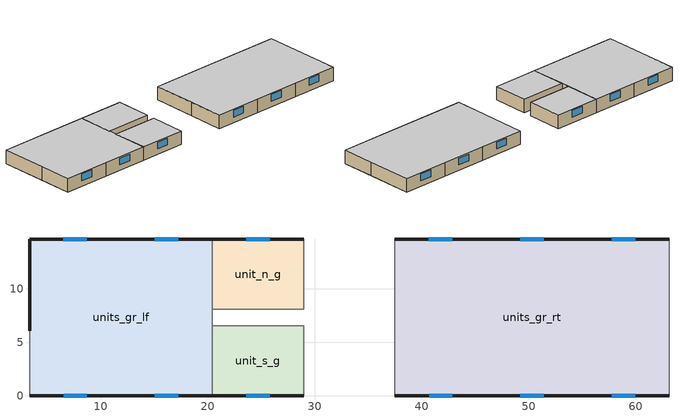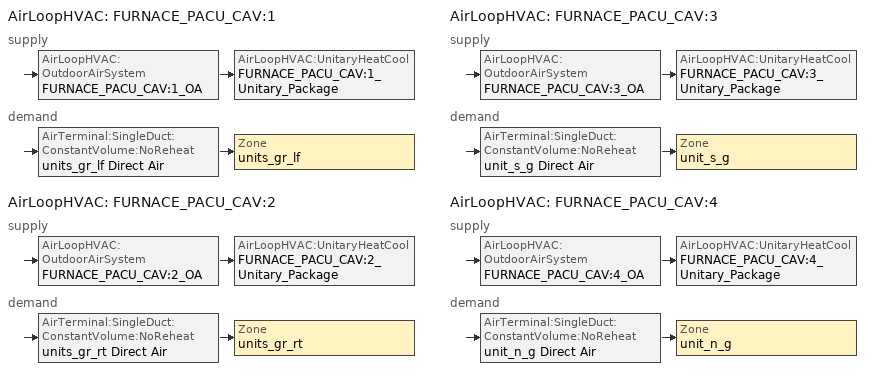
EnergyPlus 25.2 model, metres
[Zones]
units_gr_rt
 floor ground (ExtSlab): 37.49,0 37.49,14.63 63.09,14.63 63.09,0 z0
 wall outside (ExtWall): 63.09,14.63 54.56,14.63 46.02,14.63 37.49,14.63 / 37.49,0 46.02,0 54.56,0 63.09,0 z0:2.44
 wall adiabatic (IntWall): 63.09,0 63.09,6.1 63.09,14.63 / 37.49,14.63 37.49,6.55 37.49,0 z0:2.44
 window (window): 59.92,14.63 57.73,14.63 / 42.85,14.63 40.66,14.63 / 51.39,14.63 49.19,14.63 / 40.69,0 42.85,0 / 49.19,0 51.39,0 / 57.73,0 59.92,0 z1.02:2.23
 ceiling adiabatic (susp_ceil): 63.09,14.63 37.49,14.63 37.49,0 63.09,0 z2.44
unit_n_g
 floor ground (ExtSlab): 20.42,8.08 20.42,14.63 28.95,14.63 28.95,8.08 z0
 wall outside (ExtWall): 28.95,14.63 20.42,14.63 z0:2.44
 wall adiabatic (IntWall): 20.42,8.08 28.95,8.08 28.95,14.63 z0:2.44
 wall to units_gr_lf (IntWall): 20.42,14.63 20.42,8.08 z0:2.44
 window (window): 25.79,14.63 23.59,14.63 z1.02:2.23
 ceiling adiabatic (susp_ceil): 28.95,14.63 20.42,14.63 20.42,8.08 28.95,8.08 z2.44
unit_s_g
 floor ground (ExtSlab): 20.42,0 20.42,6.55 28.95,6.55 28.95,0 z0
 wall outside (ExtWall): 20.42,0 28.95,0 z0:2.44
 wall adiabatic (IntWall): 28.95,0 28.95,6.55 20.42,6.55 z0:2.44
 wall to units_gr_lf (IntWall): 20.42,6.55 20.42,0 z0:2.44
 window (window): 23.59,0 25.79,0 z1.02:2.23
 ceiling adiabatic (susp_ceil): 20.42,0 28.95,0 28.95,6.55 20.42,6.55 z2.44
units_gr_lf
 floor ground (ExtSlab): 3.35,0 3.35,14.63 20.42,14.63 20.42,0 z0
 wall outside (ExtWall): 20.42,14.63 11.89,14.63 3.35,14.63 3.35,6.1 / 3.35,0 11.89,0 20.42,0 z0:2.44
 wall adiabatic (IntWall): 20.42,6.55 20.42,8.07 / 3.35,6.1 3.35,0 z0:2.44
 window (window): 8.72,14.63 6.52,14.63 / 17.25,14.63 15.06,14.63 / 6.55,0 8.72,0 / 15.06,0 17.25,0 z1.02:2.23
 ceiling adiabatic (susp_ceil): 3.35,0 20.42,0 20.42,14.63 3.35,14.63 z2.44
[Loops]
AirLoopHVAC 'FURNACE_PACU_CAV:1'
 supply: AirLoopHVAC:OutdoorAirSystem 'FURNACE_PACU_CAV:1_OA' > AirLoopHVAC:UnitaryHeatCool 'FURNACE_PACU_CAV:1_Unitary_Package'
 demand: AirTerminal:SingleDuct:ConstantVolume:NoReheat 'units_gr_lf Direct Air' > Zone 'units_gr_lf'
AirLoopHVAC 'FURNACE_PACU_CAV:2'
 supply: AirLoopHVAC:OutdoorAirSystem 'FURNACE_PACU_CAV:2_OA' > AirLoopHVAC:UnitaryHeatCool 'FURNACE_PACU_CAV:2_Unitary_Package'
 demand: AirTerminal:SingleDuct:ConstantVolume:NoReheat 'units_gr_rt Direct Air' > Zone 'units_gr_rt'
AirLoopHVAC 'FURNACE_PACU_CAV:3'
 supply: AirLoopHVAC:OutdoorAirSystem 'FURNACE_PACU_CAV:3_OA' > AirLoopHVAC:UnitaryHeatCool 'FURNACE_PACU_CAV:3_Unitary_Package'
 demand: AirTerminal:SingleDuct:ConstantVolume:NoReheat 'unit_s_g Direct Air' > Zone 'unit_s_g'
AirLoopHVAC 'FURNACE_PACU_CAV:4'
 supply: AirLoopHVAC:OutdoorAirSystem 'FURNACE_PACU_CAV:4_OA' > AirLoopHVAC:UnitaryHeatCool 'FURNACE_PACU_CAV:4_Unitary_Package'
 demand: AirTerminal:SingleDuct:ConstantVolume:NoReheat 'unit_n_g Direct Air' > Zone 'unit_n_g'
[Building]
barracks2: Loads convergence tolerance value=0.04; Maximum number of warmup days=21; Minimum number of warmup days=6; North axis=0; Solar distribution=MinimalShadowing; Temperature convergence tolerance value=0.4; Terrain=Suburbs
[Site:GroundTemperature:BuildingSurface]
22.3, 22.31, 22.29, 22.17, 21.99, 21.24, 21.14, 21.49, 21.71, 21.97, 22.19, 22.24
[Site:Location]
PHOENIX_AZ_USA TMY2-23183: Elevation=339; Latitude=33.43; Longitude=-112.02; Time zone=-7
[Site:WaterMainsTemperature]
Annual average outdoor air temperature=22.47; Calculation method=Correlation; Maximum difference in monthly average outdoor air temperatures=21.9
[SizingPeriod:DesignDay] Barometric pressure=97318.24; Day of month=21; Daylight saving time indicator=No; Humidity condition type=WetBulb; Rain indicator=No; Snow indicator=No; Solar model indicator=ASHRAEClearSky
Name | Daily dry bulb temperature range | Day type | Maximum dry bulb temperature | Month | Sky clearness | Wetbulb or dewpoint at maximum dry bulb | Wind direction | Wind speed
PHOENIX_AZ_USA Cooling .4% Conditions WB=>MDB | 12.8 | SummerDesignDay | 35.8 | 7 | 1 | 24.2 | 0 | 0
PHOENIX_AZ_USA Heating 99.6% Conditions | 0 | WinterDesignDay | 1.2 | 1 | 0 | 1.2 | 90 | 2.4
[Construction]
ExtSlab: HF-C5, Std CP02 CARPET PAD
ExtWall: BK05, Wall Insulation 2, 1/2IN Gypsum
IntWall: White_ptd_Gy:0.01200, Air-gap:0.17000, White_ptd_Gy:0.01200
InteriorFurnishings: Std Wood 6inch
Window: COM_GREEN 6MM
susp_ceil: Ceiling__min:0.00999
[Material]
Name | Conductivity | Density | Roughness | Solar absorptance | Specific heat | Thermal absorptance | Thickness | Visible absorptance
1/2IN Gypsum | 0.16 | 784.9 | Smooth | 0.92 | 830 | 0.9 | 0.0127 | 0.92
BK05 | 1.31 | 2083 | Rough | 0.6 | 920 | 0.9 | 0.1016 | 0.6
Ceiling__min:0.00999 | 0.03 | 290 | Rough | 0.6 | 2000 | 0.9 | 0.01 | 0.6
HF-C5 | 1.7296 | 2243 | MediumRough | 0.65 | 837 | 0.9 | 0.1015 | 0.65
Std Wood 6inch | 0.12 | 540 | MediumSmooth | 0.7 | 1210 | 0.9 | 0.15 | 0.7
Wall Insulation 2 | 0.0432 | 91 | MediumRough | 0.5 | 837 | 0.9 | 0.0053 | 0.5
White_ptd_Gy:0.01200 | 0.19 | 950 | Rough | 0.22 | 840 | 0.91 | 0.012 | 0.22
[Material:AirGap]
Air-gap:0.17000: Thermal resistance=0.17
[Material:NoMass]
Std CP02 CARPET PAD: Roughness=VeryRough; Solar absorptance=0.7; Thermal absorptance=0.9; Thermal resistance=0.21648; Visible absorptance=0.8
[WindowMaterial:Glazing]
COM_GREEN 6MM: Back side infrared hemispherical emissivity=0.84; Back side solar reflectance at normal incidence=0.056; Back side visible reflectance at normal incidence=0.07; Conductivity=0.9; Front side infrared hemispherical emissivity=0.84; Front side solar reflectance at normal incidence=0.056; Front side visible reflectance at normal incidence=0.07; Infrared transmittance at normal incidence=0; Optical data type=SpectralAverage; Solar transmittance at normal incidence=0.487; Thickness=0.006; Visible transmittance at normal incidence=0.749
[AirLoopHVAC] Design supply air flow rate=Autosize
FURNACE_PACU_CAV:1; FURNACE_PACU_CAV:2; FURNACE_PACU_CAV:3; FURNACE_PACU_CAV:4
[AirLoopHVAC:UnitaryHeatCool] Availability schedule=ALWAYS_ON; Cooling supply air flow rate=Autosize; Dehumidification control type=None; Fan placement=BlowThrough; Heating supply air flow rate=Autosize; Maximum supply air temperature=Autosize; No load supply air flow rate=Autosize; Supply air fan operating mode schedule=AlWAYS_ON
Name | Controlling zone or thermostat location | Cooling coil | Heating coil | Supply fan
FURNACE_PACU_CAV:1_Unitary_Package | units_gr_lf | FURNACE_PACU_CAV:1_Unitary_Package_CoolCoil | FURNACE_PACU_CAV:1_Unitary_Package_HeatCoil | FURNACE_PACU_CAV:1_Unitary_Package_fan
FURNACE_PACU_CAV:2_Unitary_Package | units_gr_rt | FURNACE_PACU_CAV:2_Unitary_Package_CoolCoil | FURNACE_PACU_CAV:2_Unitary_Package_HeatCoil | FURNACE_PACU_CAV:2_Unitary_Package_fan
FURNACE_PACU_CAV:3_Unitary_Package | unit_s_g | FURNACE_PACU_CAV:3_Unitary_Package_CoolCoil | FURNACE_PACU_CAV:3_Unitary_Package_HeatCoil | FURNACE_PACU_CAV:3_Unitary_Package_fan
FURNACE_PACU_CAV:4_Unitary_Package | unit_n_g | FURNACE_PACU_CAV:4_Unitary_Package_CoolCoil | FURNACE_PACU_CAV:4_Unitary_Package_HeatCoil | FURNACE_PACU_CAV:4_Unitary_Package_fan
[AirTerminal:SingleDuct:ConstantVolume:NoReheat] Availability schedule=ALWAYS_ON; Maximum air flow rate=Autosize
unit_n_g Direct Air; unit_s_g Direct Air; units_gr_lf Direct Air; units_gr_rt Direct Air
[AvailabilityManager:Scheduled] Schedule=HVACOperationSchd
FURNACE_PACU_CAV:1 Availability Manager; FURNACE_PACU_CAV:2 Availability Manager; FURNACE_PACU_CAV:3 Availability Manager; FURNACE_PACU_CAV:4 Availability Manager
[Coil:Cooling:DX:VariableSpeed] Condenser type=AirCooled; Crankcase heater capacity=200; Gross rated total cooling capacity at selected nominal speed level=Autosize; Initial moisture evaporation rate divided by steady state ac latent capacity=0; Maximum outdoor dry bulb temperature for crankcase heater operation=10; Nominal speed level=10; Nominal time for condensate to begin leaving the coil=0; Number of speeds=10; Rated air flow rate at selected nominal speed level=Autosize; Speed 1 reference unit gross rated cooling cop=4; Speed 1 reference unit gross rated sensible heat ratio=0.75; Speed 1 reference unit gross rated total cooling capacity=1524.1; Speed 1 reference unit rated air flow rate=0.135907; Speed 1 reference unit rated condenser air flow rate=0.26; Speed 2 reference unit gross rated cooling cop=4; Speed 2 reference unit gross rated sensible heat ratio=0.75; Speed 2 reference unit gross rated total cooling capacity=1877.9; Speed 2 reference unit rated air flow rate=0.151008; Speed 2 reference unit rated condenser air flow rate=0.3; Speed 3 reference unit gross rated cooling cop=4; Speed 3 reference unit gross rated sensible heat ratio=0.75; Speed 3 reference unit gross rated total cooling capacity=2226.6; Speed 3 reference unit rated air flow rate=0.166109; Speed 3 reference unit rated condenser air flow rate=0.33; Speed 4 reference unit gross rated cooling cop=4; Speed 4 reference unit gross rated sensible heat ratio=0.75; Speed 4 reference unit gross rated total cooling capacity=2911.3; Speed 4 reference unit rated air flow rate=0.19631; Speed 4 reference unit rated condenser air flow rate=0.38; Speed 5 reference unit gross rated cooling cop=4; Speed 5 reference unit gross rated sensible heat ratio=0.75; Speed 5 reference unit gross rated total cooling capacity=3581.7; Speed 5 reference unit rated air flow rate=0.226512; Speed 5 reference unit rated condenser air flow rate=0.44; Speed 6 reference unit gross rated cooling cop=4; Speed 6 reference unit gross rated sensible heat ratio=0.75; Speed 6 reference unit gross rated total cooling capacity=4239.5; Speed 6 reference unit rated air flow rate=0.256714; Speed 6 reference unit rated condenser air flow rate=0.5; Speed 7 reference unit gross rated cooling cop=4; Speed 7 reference unit gross rated sensible heat ratio=0.75; Speed 7 reference unit gross rated total cooling capacity=4885.7; Speed 7 reference unit rated air flow rate=0.286915; Speed 7 reference unit rated condenser air flow rate=0.57; Speed 8 reference unit gross rated cooling cop=4; Speed 8 reference unit gross rated sensible heat ratio=0.75; Speed 8 reference unit gross rated total cooling capacity=5520.7; Speed 8 reference unit rated air flow rate=0.317117; Speed 8 reference unit rated condenser air flow rate=0.63; Speed 9 reference unit gross rated cooling cop=4; Speed 9 reference unit gross rated sensible heat ratio=0.75; Speed 9 reference unit gross rated total cooling capacity=6144.8; Speed 9 reference unit rated air flow rate=0.347318; Speed 9 reference unit rated condenser air flow rate=0.69; Speed 10 reference unit gross rated cooling cop=4; Speed 10 reference unit gross rated sensible heat ratio=0.75; Speed 10 reference unit gross rated total cooling capacity=6758; Speed 10 reference unit rated air flow rate=0.37752; Speed 10 reference unit rated condenser air flow rate=0.74
Name | Energy part load fraction curve | Speed 1 energy input ratio function of air flow fraction curve | Speed 1 energy input ratio function of temperature curve | Speed 1 total cooling capacity function of air flow fraction curve | Speed 1 total cooling capacity function of temperature curve | Speed 2 energy input ratio function of air flow fraction curve | Speed 2 energy input ratio function of temperature curve | Speed 2 total cooling capacity function of air flow fraction curve | Speed 2 total cooling capacity function of temperature curve | Speed 3 energy input ratio function of air flow fraction curve | Speed 3 energy input ratio function of temperature curve | Speed 3 total cooling capacity function of air flow fraction curve | Speed 3 total cooling capacity function of temperature curve | Speed 4 energy input ratio function of air flow fraction curve | Speed 4 energy input ratio function of temperature curve | Speed 4 total cooling capacity function of air flow fraction curve | Speed 4 total cooling capacity function of temperature curve | Speed 5 energy input ratio function of air flow fraction curve | Speed 5 energy input ratio function of temperature curve | Speed 5 total cooling capacity function of air flow fraction curve | Speed 5 total cooling capacity function of temperature curve | Speed 6 energy input ratio function of air flow fraction curve | Speed 6 energy input ratio function of temperature curve | Speed 6 total cooling capacity function of air flow fraction curve | Speed 6 total cooling capacity function of temperature curve | Speed 7 energy input ratio function of air flow fraction curve | Speed 7 energy input ratio function of temperature curve | Speed 7 total cooling capacity function of air flow fraction curve | Speed 7 total cooling capacity function of temperature curve | Speed 8 energy input ratio function of air flow fraction curve | Speed 8 energy input ratio function of temperature curve | Speed 8 total cooling capacity function of air flow fraction curve | Speed 8 total cooling capacity function of temperature curve | Speed 9 energy input ratio function of air flow fraction curve | Speed 9 energy input ratio function of temperature curve | Speed 9 total cooling capacity function of air flow fraction curve | Speed 9 total cooling capacity function of temperature curve | Speed 10 energy input ratio function of air flow fraction curve | Speed 10 energy input ratio function of temperature curve | Speed 10 total cooling capacity function of air flow fraction curve | Speed 10 total cooling capacity function of temperature curve
FURNACE_PACU_CAV:1_Unitary_Package_CoolCoil | FURNACE_PACU_CAV:1_Unitary_PackagecoolPLR | FURNACE_PACU_CAV:1_Unitary_PackagecoolEIRFFF | FURNACE_PACU_CAV:1_Unitary_PackagecoolEIRFT | FURNACE_PACU_CAV:1_Unitary_PackagecoolFFF | FURNACE_PACU_CAV:1_Unitary_PackagecoolCapFT | FURNACE_PACU_CAV:1_Unitary_PackagecoolEIRFFF | FURNACE_PACU_CAV:1_Unitary_PackagecoolEIRFT | FURNACE_PACU_CAV:1_Unitary_PackagecoolFFF | FURNACE_PACU_CAV:1_Unitary_PackagecoolCapFT | FURNACE_PACU_CAV:1_Unitary_PackagecoolEIRFFF | FURNACE_PACU_CAV:1_Unitary_PackagecoolEIRFT | FURNACE_PACU_CAV:1_Unitary_PackagecoolFFF | FURNACE_PACU_CAV:1_Unitary_PackagecoolCapFT | FURNACE_PACU_CAV:1_Unitary_PackagecoolEIRFFF | FURNACE_PACU_CAV:1_Unitary_PackagecoolEIRFT | FURNACE_PACU_CAV:1_Unitary_PackagecoolFFF | FURNACE_PACU_CAV:1_Unitary_PackagecoolCapFT | FURNACE_PACU_CAV:1_Unitary_PackagecoolEIRFFF | FURNACE_PACU_CAV:1_Unitary_PackagecoolEIRFT | FURNACE_PACU_CAV:1_Unitary_PackagecoolFFF | FURNACE_PACU_CAV:1_Unitary_PackagecoolCapFT | FURNACE_PACU_CAV:1_Unitary_PackagecoolEIRFFF | FURNACE_PACU_CAV:1_Unitary_PackagecoolEIRFT | FURNACE_PACU_CAV:1_Unitary_PackagecoolFFF | FURNACE_PACU_CAV:1_Unitary_PackagecoolCapFT | FURNACE_PACU_CAV:1_Unitary_PackagecoolEIRFFF | FURNACE_PACU_CAV:1_Unitary_PackagecoolEIRFT | FURNACE_PACU_CAV:1_Unitary_PackagecoolFFF | FURNACE_PACU_CAV:1_Unitary_PackagecoolCapFT | FURNACE_PACU_CAV:1_Unitary_PackagecoolEIRFFF | FURNACE_PACU_CAV:1_Unitary_PackagecoolEIRFT | FURNACE_PACU_CAV:1_Unitary_PackagecoolFFF | FURNACE_PACU_CAV:1_Unitary_PackagecoolCapFT | FURNACE_PACU_CAV:1_Unitary_PackagecoolEIRFFF | FURNACE_PACU_CAV:1_Unitary_PackagecoolEIRFT | FURNACE_PACU_CAV:1_Unitary_PackagecoolFFF | FURNACE_PACU_CAV:1_Unitary_PackagecoolCapFT | FURNACE_PACU_CAV:1_Unitary_PackagecoolEIRFFF | FURNACE_PACU_CAV:1_Unitary_PackagecoolEIRFT | FURNACE_PACU_CAV:1_Unitary_PackagecoolFFF | FURNACE_PACU_CAV:1_Unitary_PackagecoolCapFT
FURNACE_PACU_CAV:2_Unitary_Package_CoolCoil | FURNACE_PACU_CAV:2_Unitary_PackagecoolPLR | FURNACE_PACU_CAV:2_Unitary_PackagecoolEIRFFF | FURNACE_PACU_CAV:2_Unitary_PackagecoolEIRFT | FURNACE_PACU_CAV:2_Unitary_PackagecoolFFF | FURNACE_PACU_CAV:2_Unitary_PackagecoolCapFT | FURNACE_PACU_CAV:2_Unitary_PackagecoolEIRFFF | FURNACE_PACU_CAV:2_Unitary_PackagecoolEIRFT | FURNACE_PACU_CAV:2_Unitary_PackagecoolFFF | FURNACE_PACU_CAV:2_Unitary_PackagecoolCapFT | FURNACE_PACU_CAV:2_Unitary_PackagecoolEIRFFF | FURNACE_PACU_CAV:2_Unitary_PackagecoolEIRFT | FURNACE_PACU_CAV:2_Unitary_PackagecoolFFF | FURNACE_PACU_CAV:2_Unitary_PackagecoolCapFT | FURNACE_PACU_CAV:2_Unitary_PackagecoolEIRFFF | FURNACE_PACU_CAV:2_Unitary_PackagecoolEIRFT | FURNACE_PACU_CAV:2_Unitary_PackagecoolFFF | FURNACE_PACU_CAV:2_Unitary_PackagecoolCapFT | FURNACE_PACU_CAV:2_Unitary_PackagecoolEIRFFF | FURNACE_PACU_CAV:2_Unitary_PackagecoolEIRFT | FURNACE_PACU_CAV:2_Unitary_PackagecoolFFF | FURNACE_PACU_CAV:2_Unitary_PackagecoolCapFT | FURNACE_PACU_CAV:2_Unitary_PackagecoolEIRFFF | FURNACE_PACU_CAV:2_Unitary_PackagecoolEIRFT | FURNACE_PACU_CAV:2_Unitary_PackagecoolFFF | FURNACE_PACU_CAV:2_Unitary_PackagecoolCapFT | FURNACE_PACU_CAV:2_Unitary_PackagecoolEIRFFF | FURNACE_PACU_CAV:2_Unitary_PackagecoolEIRFT | FURNACE_PACU_CAV:2_Unitary_PackagecoolFFF | FURNACE_PACU_CAV:2_Unitary_PackagecoolCapFT | FURNACE_PACU_CAV:2_Unitary_PackagecoolEIRFFF | FURNACE_PACU_CAV:2_Unitary_PackagecoolEIRFT | FURNACE_PACU_CAV:2_Unitary_PackagecoolFFF | FURNACE_PACU_CAV:2_Unitary_PackagecoolCapFT | FURNACE_PACU_CAV:2_Unitary_PackagecoolEIRFFF | FURNACE_PACU_CAV:2_Unitary_PackagecoolEIRFT | FURNACE_PACU_CAV:2_Unitary_PackagecoolFFF | FURNACE_PACU_CAV:2_Unitary_PackagecoolCapFT | FURNACE_PACU_CAV:2_Unitary_PackagecoolEIRFFF | FURNACE_PACU_CAV:2_Unitary_PackagecoolEIRFT | FURNACE_PACU_CAV:2_Unitary_PackagecoolFFF | FURNACE_PACU_CAV:2_Unitary_PackagecoolCapFT
FURNACE_PACU_CAV:3_Unitary_Package_CoolCoil | FURNACE_PACU_CAV:3_Unitary_PackagecoolPLR | FURNACE_PACU_CAV:3_Unitary_PackagecoolEIRFFF | FURNACE_PACU_CAV:3_Unitary_PackagecoolEIRFT | FURNACE_PACU_CAV:3_Unitary_PackagecoolFFF | FURNACE_PACU_CAV:3_Unitary_PackagecoolCapFT | FURNACE_PACU_CAV:3_Unitary_PackagecoolEIRFFF | FURNACE_PACU_CAV:3_Unitary_PackagecoolEIRFT | FURNACE_PACU_CAV:3_Unitary_PackagecoolFFF | FURNACE_PACU_CAV:3_Unitary_PackagecoolCapFT | FURNACE_PACU_CAV:3_Unitary_PackagecoolEIRFFF | FURNACE_PACU_CAV:3_Unitary_PackagecoolEIRFT | FURNACE_PACU_CAV:3_Unitary_PackagecoolFFF | FURNACE_PACU_CAV:3_Unitary_PackagecoolCapFT | FURNACE_PACU_CAV:3_Unitary_PackagecoolEIRFFF | FURNACE_PACU_CAV:3_Unitary_PackagecoolEIRFT | FURNACE_PACU_CAV:3_Unitary_PackagecoolFFF | FURNACE_PACU_CAV:3_Unitary_PackagecoolCapFT | FURNACE_PACU_CAV:3_Unitary_PackagecoolEIRFFF | FURNACE_PACU_CAV:3_Unitary_PackagecoolEIRFT | FURNACE_PACU_CAV:3_Unitary_PackagecoolFFF | FURNACE_PACU_CAV:3_Unitary_PackagecoolCapFT | FURNACE_PACU_CAV:3_Unitary_PackagecoolEIRFFF | FURNACE_PACU_CAV:3_Unitary_PackagecoolEIRFT | FURNACE_PACU_CAV:3_Unitary_PackagecoolFFF | FURNACE_PACU_CAV:3_Unitary_PackagecoolCapFT | FURNACE_PACU_CAV:3_Unitary_PackagecoolEIRFFF | FURNACE_PACU_CAV:3_Unitary_PackagecoolEIRFT | FURNACE_PACU_CAV:3_Unitary_PackagecoolFFF | FURNACE_PACU_CAV:3_Unitary_PackagecoolCapFT | FURNACE_PACU_CAV:3_Unitary_PackagecoolEIRFFF | FURNACE_PACU_CAV:3_Unitary_PackagecoolEIRFT | FURNACE_PACU_CAV:3_Unitary_PackagecoolFFF | FURNACE_PACU_CAV:3_Unitary_PackagecoolCapFT | FURNACE_PACU_CAV:3_Unitary_PackagecoolEIRFFF | FURNACE_PACU_CAV:3_Unitary_PackagecoolEIRFT | FURNACE_PACU_CAV:3_Unitary_PackagecoolFFF | FURNACE_PACU_CAV:3_Unitary_PackagecoolCapFT | FURNACE_PACU_CAV:3_Unitary_PackagecoolEIRFFF | FURNACE_PACU_CAV:3_Unitary_PackagecoolEIRFT | FURNACE_PACU_CAV:3_Unitary_PackagecoolFFF | FURNACE_PACU_CAV:3_Unitary_PackagecoolCapFT
FURNACE_PACU_CAV:4_Unitary_Package_CoolCoil | FURNACE_PACU_CAV:4_Unitary_PackagecoolPLR | FURNACE_PACU_CAV:4_Unitary_PackagecoolEIRFFF | FURNACE_PACU_CAV:4_Unitary_PackagecoolEIRFT | FURNACE_PACU_CAV:4_Unitary_PackagecoolFFF | FURNACE_PACU_CAV:4_Unitary_PackagecoolCapFT | FURNACE_PACU_CAV:4_Unitary_PackagecoolEIRFFF | FURNACE_PACU_CAV:4_Unitary_PackagecoolEIRFT | FURNACE_PACU_CAV:4_Unitary_PackagecoolFFF | FURNACE_PACU_CAV:4_Unitary_PackagecoolCapFT | FURNACE_PACU_CAV:4_Unitary_PackagecoolEIRFFF | FURNACE_PACU_CAV:4_Unitary_PackagecoolEIRFT | FURNACE_PACU_CAV:4_Unitary_PackagecoolFFF | FURNACE_PACU_CAV:4_Unitary_PackagecoolCapFT | FURNACE_PACU_CAV:4_Unitary_PackagecoolEIRFFF | FURNACE_PACU_CAV:4_Unitary_PackagecoolEIRFT | FURNACE_PACU_CAV:4_Unitary_PackagecoolFFF | FURNACE_PACU_CAV:4_Unitary_PackagecoolCapFT | FURNACE_PACU_CAV:4_Unitary_PackagecoolEIRFFF | FURNACE_PACU_CAV:4_Unitary_PackagecoolEIRFT | FURNACE_PACU_CAV:4_Unitary_PackagecoolFFF | FURNACE_PACU_CAV:4_Unitary_PackagecoolCapFT | FURNACE_PACU_CAV:4_Unitary_PackagecoolEIRFFF | FURNACE_PACU_CAV:4_Unitary_PackagecoolEIRFT | FURNACE_PACU_CAV:4_Unitary_PackagecoolFFF | FURNACE_PACU_CAV:4_Unitary_PackagecoolCapFT | FURNACE_PACU_CAV:4_Unitary_PackagecoolEIRFFF | FURNACE_PACU_CAV:4_Unitary_PackagecoolEIRFT | FURNACE_PACU_CAV:4_Unitary_PackagecoolFFF | FURNACE_PACU_CAV:4_Unitary_PackagecoolCapFT | FURNACE_PACU_CAV:4_Unitary_PackagecoolEIRFFF | FURNACE_PACU_CAV:4_Unitary_PackagecoolEIRFT | FURNACE_PACU_CAV:4_Unitary_PackagecoolFFF | FURNACE_PACU_CAV:4_Unitary_PackagecoolCapFT | FURNACE_PACU_CAV:4_Unitary_PackagecoolEIRFFF | FURNACE_PACU_CAV:4_Unitary_PackagecoolEIRFT | FURNACE_PACU_CAV:4_Unitary_PackagecoolFFF | FURNACE_PACU_CAV:4_Unitary_PackagecoolCapFT | FURNACE_PACU_CAV:4_Unitary_PackagecoolEIRFFF | FURNACE_PACU_CAV:4_Unitary_PackagecoolEIRFT | FURNACE_PACU_CAV:4_Unitary_PackagecoolFFF | FURNACE_PACU_CAV:4_Unitary_PackagecoolCapFT
[Coil:Heating:Fuel] Availability schedule=ALWAYS_ON; Burner efficiency=0.8; Fuel type=NaturalGas; Nominal capacity=Autosize
FURNACE_PACU_CAV:1_Unitary_Package_HeatCoil; FURNACE_PACU_CAV:2_Unitary_Package_HeatCoil; FURNACE_PACU_CAV:3_Unitary_Package_HeatCoil; FURNACE_PACU_CAV:4_Unitary_Package_HeatCoil
[ComponentCost:LineItem]
Name | Cost per each | Item | Line item type | Quantity | Cost per unit of output capacity
ElectricEquipment:unit_n_g:unit_n_g ElecEq 1 | 1 | unit_n_g | General | 0.903
ElectricEquipment:unit_n_g:unit_n_g Refrig | 1 | unit_n_g | General | 0.1
ElectricEquipment:unit_s_g:unit_s_g ElecEq 1 | 1 | unit_s_g | General | 0.903
ElectricEquipment:unit_s_g:unit_s_g Refrig | 1 | unit_s_g | General | 0.1
ElectricEquipment:units_gr_lf:units_gr_lf ElecEq 1 | 1 | units_gr_lf | General | 4.032
ElectricEquipment:units_gr_lf:units_gr_lf Refrig | 1 | units_gr_lf | General | 0.4
ElectricEquipment:units_gr_rt:units_gr_rt ElecEq 1 | 1 | units_gr_rt | General | 6.048
ElectricEquipment:units_gr_rt:units_gr_rt Refrig | 1 | units_gr_rt | General | 0.6
Infiltration:unit_n_g | 1 | unit_n_g | General | 0.0439
Infiltration:unit_s_g | 1 | unit_s_g | General | 0.0443
Infiltration:units_gr_lf | 1 | units_gr_lf | General | 0.1979
Infiltration:units_gr_rt | 1 | units_gr_rt | General | 0.2968
LIGHTING EQUIP:unit_n_g |  | unit_n_g | Lights |  | 1
LIGHTING EQUIP:unit_s_g |  | unit_s_g | Lights |  | 1
LIGHTING EQUIP:units_gr_lf |  | units_gr_lf | Lights |  | 1
LIGHTING EQUIP:units_gr_rt |  | units_gr_rt | Lights |  | 1
People:unit_n_g | 1 | unit_n_g | General | 2
People:unit_s_g | 1 | unit_s_g | General | 2
People:units_gr_lf | 1 | units_gr_lf | General | 8
People:units_gr_rt | 1 | units_gr_rt | General | 12
[Controller:OutdoorAir] Economizer control action type=ModulateFlow; Economizer control type=DifferentialDryBulb; Economizer maximum limit dry bulb temperature=28; Economizer maximum limit enthalpy=64000; Economizer minimum limit dry bulb temperature=0; Lockout type=NoLockout; Maximum outdoor air flow rate=Autosize; Minimum limit type=FixedMinimum; Minimum outdoor air flow rate=Autosize; Minimum outdoor air schedule=MinOA_Sched
FURNACE_PACU_CAV:1_OA_Controller; FURNACE_PACU_CAV:2_OA_Controller; FURNACE_PACU_CAV:3_OA_Controller; FURNACE_PACU_CAV:4_OA_Controller
[DesignSpecification:OutdoorAir] Outdoor air flow per zone floor area=0; Outdoor air method=Flow/Zone
Name | Outdoor air flow per zone
SZ DSOA unit_n_g; SZ DSOA unit_s_g | 0.0352424
SZ DSOA units_gr_lf | 0.142332
SZ DSOA units_gr_rt | 0.213498
[ElectricEquipment] Design level calculation method=EquipmentLevel; Fraction latent=0; Fraction lost=0; Fraction radiant=0.6
Name | Design level | End use subcategory | Schedule | Zone or zonelist or space or spacelist
unit_n_g_unit_n_g ElecEq 1_Equip | 903 | GeneralEquipment | BLDG_EQUIP_SCH | unit_n_g
unit_n_g_unit_n_g Refrig_Equip | 100 | Refrigerator | CONSTANT | unit_n_g
unit_s_g_unit_s_g ElecEq 1_Equip | 903 | GeneralEquipment | BLDG_EQUIP_SCH | unit_s_g
unit_s_g_unit_s_g Refrig_Equip | 100 | Refrigerator | CONSTANT | unit_s_g
units_gr_lf_units_gr_lf ElecEq 1_Equip | 4032 | GeneralEquipment | BLDG_EQUIP_SCH | units_gr_lf
units_gr_lf_units_gr_lf Refrig_Equip | 400 | Refrigerator | CONSTANT | units_gr_lf
units_gr_rt_units_gr_rt ElecEq 1_Equip | 6048 | GeneralEquipment | BLDG_EQUIP_SCH | units_gr_rt
units_gr_rt_units_gr_rt Refrig_Equip | 600 | Refrigerator | CONSTANT | units_gr_rt
[EvaporativeCooler:Direct:ResearchSpecial] Availability schedule=ALWAYS_ON; Blowdown concentration ratio=3; Cooler design effectiveness=0.7; Drift loss fraction=0; Primary air design flow rate=Autosize; Recirculating water pump design power=30
FURNACE_PACU_CAV:1_OADirect Evap Cooler; FURNACE_PACU_CAV:2_OADirect Evap Cooler; FURNACE_PACU_CAV:3_OADirect Evap Cooler; FURNACE_PACU_CAV:4_OADirect Evap Cooler
[EvaporativeCooler:Indirect:ResearchSpecial] Availability schedule=ALWAYS_ON; Cooler wetbulb design effectiveness=0.75; Dewpoint effectiveness factor=0.9; Primary air design flow rate=Autosize; Recirculating water pump design power=30; Secondary air design flow rate=Autosize; Secondary air fan design power=Autosize; Secondary air fan sizing specific power=207.667; Secondary air flow scaling factor=1
Name | Blowdown concentration ratio | Drift loss fraction
FURNACE_PACU_CAV:1_OAIndRDD Evap Cooler | 3 | 0.2
FURNACE_PACU_CAV:3_OAIndRDD Evap Cooler; FURNACE_PACU_CAV:4_OAIndRDD Evap Cooler
[Fan:OnOff] Availability schedule=HVACOperationSchd; Fan total efficiency=0.5; Maximum flow rate=Autosize; Motor efficiency=0.9; Motor in airstream fraction=1; Pressure rise=687.5
FURNACE_PACU_CAV:1_Unitary_Package_fan; FURNACE_PACU_CAV:2_Unitary_Package_fan; FURNACE_PACU_CAV:3_Unitary_Package_fan; FURNACE_PACU_CAV:4_Unitary_Package_fan
[InternalMass] Construction=InteriorFurnishings
Name | Zone or zonelist | Surface area
unit_n_g_InternalMass_1 | unit_n_g | 111.8807
unit_s_g_InternalMass_1 | unit_s_g | 111.8807
units_gr_lf_InternalMass_1 | units_gr_lf | 499.4097
units_gr_rt_InternalMass_1 | units_gr_rt | 749.1145
[Lights] Design level calculation method=LightingLevel; End use subcategory=General; Fraction radiant=0.6; Fraction replaceable=1; Fraction visible=0.2; Return air fraction=0; Return air fraction calculated from plenum temperature=No; Schedule=BLDG_LIGHT_SCH
Name | Lighting level | Zone or zonelist or space or spacelist
unit_n_g_Lights | 662 | unit_n_g
unit_s_g_Lights | 662 | unit_s_g
units_gr_lf_Lights | 2957 | units_gr_lf
units_gr_rt_Lights | 4435 | units_gr_rt
[People] Activity level schedule=ACTIVITY_SCH; Air velocity schedule=AIR_VELO_SCH; Carbon dioxide generation rate=3.82e-08; Clothing insulation calculation method=ClothingInsulationSchedule; Clothing insulation schedule=CLOTHING_SCH; Enable ashrae 55 comfort warnings=No; Fraction radiant=0.3; Mean radiant temperature calculation type=EnclosureAveraged; Number of people calculation method=People; Number of people schedule=BLDG_OCC_SCH; Sensible heat fraction=Autocalculate; Thermal comfort model 1 type=Fanger; Work efficiency schedule=WORK_EFF_SCH
Name | Number of people | Zone or zonelist or space or spacelist
unit_n_g | 2 | unit_n_g
unit_s_g | 2 | unit_s_g
units_gr_lf | 8 | units_gr_lf
units_gr_rt | 12 | units_gr_rt
[SetpointManager:MixedAir] Control variable=Temperature
Name | Setpoint node or nodelist
FURNACE_PACU_CAV:1_OAIndRDD Evap Cooler_SATManager | FURNACE_PACU_CAV:1_OADirect Evap Cooler-FURNACE_PACU_CAV:1_OAMixing BoxNode
FURNACE_PACU_CAV:1_OAMixed Air Temp Manager | FURNACE_PACU_CAV:1_OA-FURNACE_PACU_CAV:1_Unitary_PackageNode
FURNACE_PACU_CAV:2_OAIndRDD Evap Cooler_SATManager | FURNACE_PACU_CAV:2_OADirect Evap Cooler-FURNACE_PACU_CAV:2_OAMixing BoxNode
FURNACE_PACU_CAV:2_OAMixed Air Temp Manager | FURNACE_PACU_CAV:2_OA-FURNACE_PACU_CAV:2_Unitary_PackageNode
FURNACE_PACU_CAV:3_OAIndRDD Evap Cooler_SATManager | FURNACE_PACU_CAV:3_OADirect Evap Cooler-FURNACE_PACU_CAV:3_OAMixing BoxNode
FURNACE_PACU_CAV:3_OAMixed Air Temp Manager | FURNACE_PACU_CAV:3_OA-FURNACE_PACU_CAV:3_Unitary_PackageNode
FURNACE_PACU_CAV:4_OAIndRDD Evap Cooler_SATManager | FURNACE_PACU_CAV:4_OADirect Evap Cooler-FURNACE_PACU_CAV:4_OAMixing BoxNode
FURNACE_PACU_CAV:4_OAMixed Air Temp Manager | FURNACE_PACU_CAV:4_OA-FURNACE_PACU_CAV:4_Unitary_PackageNode
[SetpointManager:SingleZone:Cooling] Control variable=Temperature; Maximum supply air temperature=50; Minimum supply air temperature=10
Name | Control zone | Setpoint node or nodelist
SupAirTemp Mngrunit_n_g | unit_n_g | FURNACE_PACU_CAV:4 Supply Equipment Outlet Node
SupAirTemp Mngrunit_s_g | unit_s_g | FURNACE_PACU_CAV:3 Supply Equipment Outlet Node
SupAirTemp Mngrunits_gr_lf | units_gr_lf | FURNACE_PACU_CAV:1 Supply Equipment Outlet Node
SupAirTemp Mngrunits_gr_rt | units_gr_rt | FURNACE_PACU_CAV:2 Supply Equipment Outlet Node
[Sizing:System] 100 outdoor air in cooling=No; 100 outdoor air in heating=No; Central cooling capacity control method=VAV; Central cooling design supply air humidity ratio=0.0085; Central cooling design supply air temperature=12.8; Central heating design supply air humidity ratio=0.008; Central heating design supply air temperature=40; Central heating maximum system air flow ratio=1; Cooling design capacity=Autosize; Cooling design capacity method=CoolingDesignCapacity; Cooling supply air flow rate=0; Cooling supply air flow rate method=DesignDay; Design outdoor air flow rate=Autosize; Heating design capacity=Autosize; Heating design capacity method=HeatingDesignCapacity; Heating supply air flow rate=0; Heating supply air flow rate method=DesignDay; Precool design humidity ratio=0.008; Precool design temperature=12.8; Preheat design humidity ratio=0.008; Preheat design temperature=7; Type of load to size on=Sensible; Type of zone sum to use=NonCoincident; Zone maximum outdoor air fraction=1
FURNACE_PACU_CAV:1; FURNACE_PACU_CAV:2; FURNACE_PACU_CAV:3; FURNACE_PACU_CAV:4
[Sizing:Zone] Account for dedicated outdoor air system=No; Cooling design air flow method=DesignDay; Cooling design air flow rate=0; Cooling minimum air flow=0; Cooling minimum air flow fraction=0; Dedicated outdoor air high setpoint temperature for design=Autosize; Dedicated outdoor air low setpoint temperature for design=Autosize; Dedicated outdoor air system control strategy=NeutralSupplyAir; Heating design air flow method=DesignDay; Heating design air flow rate=0; Zone cooling design supply air humidity ratio=0.0085; Zone cooling design supply air temperature=14; Zone cooling design supply air temperature input method=SupplyAirTemperature; Zone cooling sizing factor=0; Zone heating design supply air humidity ratio=0.008; Zone heating design supply air temperature=40; Zone heating design supply air temperature input method=SupplyAirTemperature; Zone heating sizing factor=0
Name | Design specification outdoor air object
units_gr_lf | SZ DSOA units_gr_lf
units_gr_rt | SZ DSOA units_gr_rt
unit_s_g | SZ DSOA unit_s_g
unit_n_g | SZ DSOA unit_n_g
[ThermostatSetpoint:DualSetpoint] Cooling setpoint temperature schedule=ClgSetP_Sch; Heating setpoint temperature schedule=HtgSetP_Sch
unit_n_g DualSPSched; unit_s_g DualSPSched; units_gr_lf DualSPSched; units_gr_rt DualSPSched
[Zone] Ceiling height=-9999; Floor area=Autocalculate; Multiplier=1; Part of total floor area=Yes; Type=1
Name | Volume
unit_n_g; unit_s_g | 136.3826
units_gr_lf | 608.7804
units_gr_rt | 913.1706
[ZoneControl:Thermostat] Control type schedule=Dual Zone Control Type Sched
Name | Zone or zonelist | Control 1
unit_n_g Thermostat | unit_n_g | unit_n_g DualSPSched
unit_s_g Thermostat | unit_s_g | unit_s_g DualSPSched
units_gr_lf Thermostat | units_gr_lf | units_gr_lf DualSPSched
units_gr_rt Thermostat | units_gr_rt | units_gr_rt DualSPSched
[Zone equipment]
unit_n_g: unit_n_g Direct Air
unit_s_g: unit_s_g Direct Air
units_gr_lf: units_gr_lf Direct Air
units_gr_rt: units_gr_rt Direct Air
[ZoneInfiltration:EffectiveLeakageArea] Schedule=INFIL_SCH; Stack coefficient=0.00015; Wind coefficient=0.0001
Name | Effective air leakage area | Zone or space
units_gr_lf_Infiltration | 600 | units_gr_lf
units_gr_rt_Infiltration | 700 | units_gr_rt
[ZoneInfiltration:FlowCoefficient] Flow coefficient=0.02; Pressure exponent=0.67; Schedule=INFIL_SCH; Shelter factor=0.5; Stack coefficient=0.05; Wind coefficient=0.12
Name | Zone or space
unit_n_g_Infiltration | unit_n_g
unit_s_g_Infiltration | unit_s_g
[Curve:Biquadratic] Input unit type for x=Temperature; Input unit type for y=Temperature; Maximum value of x=23.88889; Maximum value of y=46.11111; Minimum value of x=12.77778; Minimum value of y=18; Output unit type=Dimensionless
Name | Coefficient1 constant | Coefficient2 x | Coefficient3 x 2 | Coefficient4 y | Coefficient5 y 2 | Coefficient6 x y
FURNACE_PACU_CAV:1_Unitary_PackagecoolCapFT; FURNACE_PACU_CAV:2_Unitary_PackagecoolCapFT; FURNACE_PACU_CAV:3_Unitary_PackagecoolCapFT; FURNACE_PACU_CAV:4_Unitary_PackagecoolCapFT | 0.766956 | 0.0107756 | -4.14703e-05 | 0.00134961 | -0.000261144 | 0.000457488
FURNACE_PACU_CAV:1_Unitary_PackagecoolEIRFT; FURNACE_PACU_CAV:2_Unitary_PackagecoolEIRFT; FURNACE_PACU_CAV:3_Unitary_PackagecoolEIRFT; FURNACE_PACU_CAV:4_Unitary_PackagecoolEIRFT | 0.297145 | 0.0430933 | -0.000748766 | 0.00597727 | 0.000482112 | -0.000956448
[Curve:Quadratic]
Name | Maximum value of x | Minimum value of x | Coefficient1 constant | Coefficient2 x | Coefficient3 x 2
FURNACE_PACU_CAV:1_Unitary_PackagecoolEIRFFF; FURNACE_PACU_CAV:2_Unitary_PackagecoolEIRFFF; FURNACE_PACU_CAV:3_Unitary_PackagecoolEIRFFF; FURNACE_PACU_CAV:4_Unitary_PackagecoolEIRFFF | 1.5 | 0.5 | 1.156 | -0.1816 | 0.0256
FURNACE_PACU_CAV:1_Unitary_PackagecoolFFF; FURNACE_PACU_CAV:2_Unitary_PackagecoolFFF; FURNACE_PACU_CAV:3_Unitary_PackagecoolFFF; FURNACE_PACU_CAV:4_Unitary_PackagecoolFFF | 1.5 | 0.5 | 0.8 | 0.2 | 0
FURNACE_PACU_CAV:1_Unitary_PackagecoolPLR; FURNACE_PACU_CAV:2_Unitary_PackagecoolPLR; FURNACE_PACU_CAV:3_Unitary_PackagecoolPLR; FURNACE_PACU_CAV:4_Unitary_PackagecoolPLR | 1 | 0 | 0.75 | 0.25 | 0
[Schedule:Compact]
ACTIVITY_SCH: Through: 12/31, For: AllDays, Until: 24:00, 120
AIR_VELO_SCH: Through: 12/31, For: AllDays, Until: 24:00, 0.2
ALWAYS_ON; INFIL_SCH; MinOA_Sched: Through: 12/31, For: AllDays, Until: 24:00, 1
BLDG_EQUIP_SCH: Through: 12/31, For: Weekdays SummerDesignDay, Until: 06:00, 0.3, Until: 08:00, 0.5, Until: 18:00, 0.3, Until: 19:00, 0.5, Until: 20:00, 0.6, Until: 22:00, 0.7, Until: 23:00, 0.5, Until: 24:00, 0.3, For: Saturday WinterDesignDay, Until: 06:00, 0.3, Until: 10:00, 0.4, Until: 18:00, 0.3, Until: 24:00, 0.5, For: Sunday Holidays AllOtherDays, Until: 08:00, 0.3, Until: 19:00, 0.5, Until: 23:00, 0.4, Until: 24:00, 0.3
BLDG_LIGHT_SCH: Through: 12/31, For: Weekdays SummerDesignDay, Until: 06:00, 0.25, Until: 07:00, 0.4, Until: 08:00, 0.7, Until: 18:00, 0.25, Until: 22:00, 0.7, Until: 23:00, 0.5, Until: 24:00, 0.4, For: Saturday WinterDesignDay, Until: 06:00, 0.25, Until: 07:00, 0.3, Until: 18:00, 0.25, Until: 22:00, 0.7, Until: 23:00, 0.5, Until: 24:00, 0.4, For: Sunday Holidays AllOtherDays, Until: 06:00, 0.25, Until: 07:00, 0.3, Until: 18:00, 0.25, Until: 22:00, 0.7, Until: 23:00, 0.5, Until: 24:00, 0.4
BLDG_OCC_SCH: Through: 12/31, For: Weekdays SummerDesignDay, Until: 06:00, 0.8, Until: 07:00, 0.7, Until: 08:00, 0.6, Until: 18:00, 0.2, Until: 19:00, 0.3, Until: 21:00, 0.5, Until: 23:00, 0.7, Until: 24:00, 0.8, For: Saturday WinterDesignDay, Until: 06:00, 0.75, Until: 07:00, 0.65, Until: 08:00, 0.6, Until: 18:00, 0.2, Until: 19:00, 0.3, Until: 21:00, 0.5, Until: 23:00, 0.5, Until: 24:00, 0.75, For: Sunday Holidays AllOtherDays, Until: 07:00, 0.75, Until: 08:00, 0.7, Until: 18:00, 0.2, Until: 19:00, 0.3, Until: 21:00, 0.5, Until: 23:00, 0.5, Until: 24:00, 0.75
CLGSETP_SCH: Through: 12/31, For: SummerDesignDay, Until: 24:00, 23.9, For: WinterDesignDay, Until: 24:00, 23.9, For: WeekDays, Until: 7:00, 23.9, Until: 18:00, 23.9, Until: 24:00, 23.9, For: WeekEnds Holiday, Until: 7:00, 23.9, Until: 13:00, 23.9, Until: 24:00, 23.9, For: AllOtherDays, Until: 7:00, 23.9, Until: 18:00, 23.9, Until: 24:00, 23.9
CLOTHING_SCH: Through: 04/30, For: AllDays, Until: 24:00, 1, Through: 09/30, For: AllDays, Until: 24:00, 0.5, Through: 12/31, For: AllDays, Until: 24:00, 1
CONSTANT: Through: 12/31, For: Weekdays, Until: 24:00, 1, For: Saturday, Until: 24:00, 1, For: Sunday, Until: 24:00, 1, For: AllOtherDays, Until: 24:00, 1
Dual Zone Control Type Sched: Through: 12/31, For: AllDays, Until: 24:00, 4
HTGSETP_SCH: Through: 12/31, For: SummerDesignDay, Until: 24:00, 21.1, For: WinterDesignDay, Until: 24:00, 21.1, For: WeekDays, Until: 7:00, 21.1, Until: 18:00, 21.1, Until: 24:00, 21.1, For: WeekEnds Holiday, Until: 7:00, 21.1, Until: 13:00, 21.1, Until: 24:00, 21.1, For: AllOtherDays, Until: 7:00, 21.1, Until: 18:00, 21.1, Until: 24:00, 21.1
HVACOperationSchd: Through: 12/31, For: AllDays, Until: 08:00, 1, Until: 17:00, 1, Until: 24:00, 1
WORK_EFF_SCH: Through: 12/31, For: AllDays, Until: 24:00, 0
